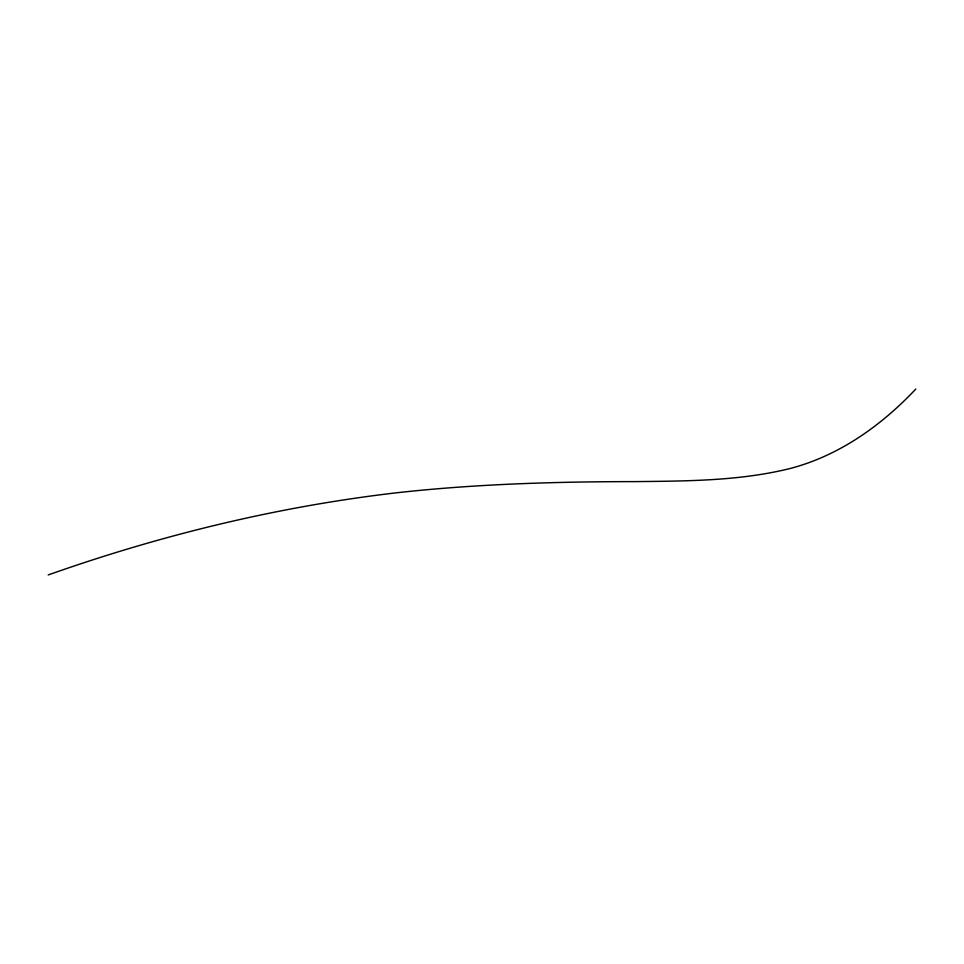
<?xml version="1.0" encoding="UTF-8"?>
<svg xmlns="http://www.w3.org/2000/svg" width="964" height="964" viewBox="0 0 964 964"><rect width="100%" height="100%" fill="white"/><g stroke="black" fill="none" stroke-linecap="round" stroke-linejoin="round"><path stroke-width="1.45" d="M915.8 389.058C881.421 425.534 839.222 455.635 790.239 468.48C739.629 481.036 687.163 481.024 635.348 481.614C556.12 481.663 476.831 483.94 398.036 492.628C278.68 506.377 161.41 534.924 48.2 574.942"/></g></svg>
